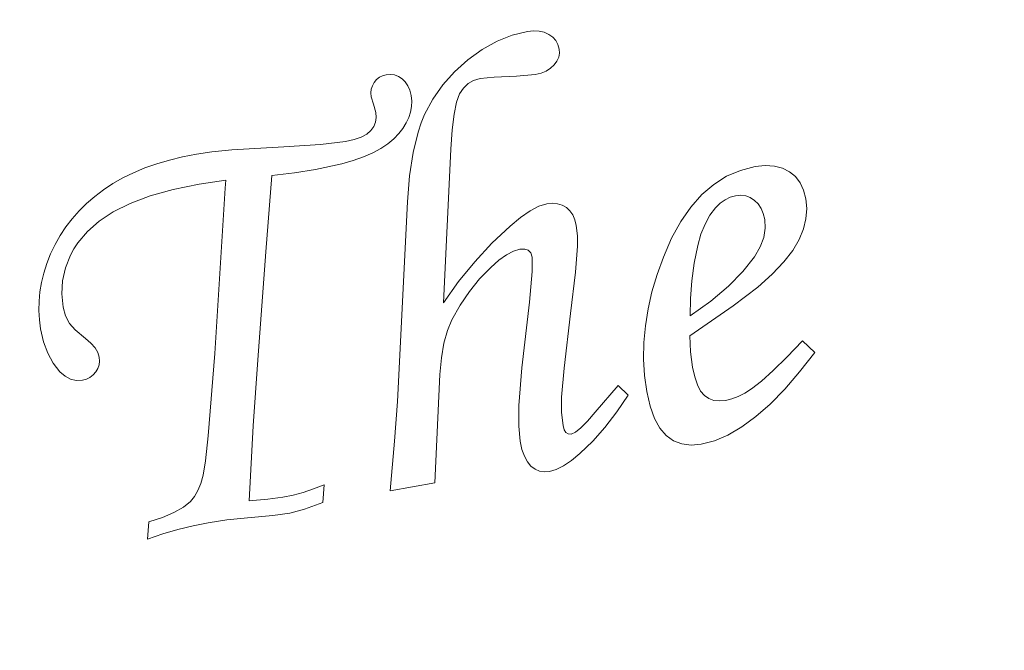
# Model space of a CAD drawing. Header units: millimetres. Extents: x -178 to 178, y -197 to 165.
# Drawn here: x 85.31 to 110.36, y 83.56 to 99.62 of the extents above; entities that cross this region are included whole.
import ezdxf

# ---------------------------------------------------------------- set-up
doc = ezdxf.new("R2010")
doc.units = ezdxf.units.MM
doc.header["$MEASUREMENT"] = 0
doc.layers.add('Calque_par_d_faut', color=7, linetype='Continuous')

msp = doc.modelspace()

# ---------------------------------------------------------------- linework, layer by layer
at = {"layer": 'Calque_par_d_faut', "color": 1, "lineweight": 9}
msp.add_open_spline([(-173.1455, 165.4772), (-174.4725, 165.4763), (-175.7447, 164.9484), (-176.6824, 164.0095), (-176.6824, 164.0095), (-177.6201, 163.0707), (-178.1464, 161.8041), (-178.1455, 160.4772), (-178.1455, 160.4772), (-178.1455, 160.4772), (-178.1455, -24.5228), (-178.1455, -24.5228), (-178.1455, -24.5228), (-178.1447, -25.8498), (-177.6168, -27.122), (-176.6779, -28.0597), (-176.6779, -28.0597), (-175.7391, -28.9974), (-174.4725, -29.5237), (-173.1455, -29.5228), (-173.1455, -29.5228), (-173.1455, -29.5228), (172.4975, -29.5228), (172.4975, -29.5228), (172.4975, -29.5228), (173.8245, -29.522), (175.0967, -28.9941), (176.0344, -28.0552), (176.0344, -28.0552), (176.9721, -27.1163), (177.4984, -25.8498), (177.4975, -24.5228), (177.4975, -24.5228), (177.4975, -24.5228), (177.4975, 71.9694), (177.4975, 71.9694), (177.4975, 71.9694), (177.4975, 71.9694), (177.4975, 79.9694), (177.4975, 79.9694), (177.4975, 79.9694), (177.4975, 79.9694), (177.4975, 160.4772), (177.4975, 160.4772), (177.4975, 160.4772), (177.4967, 161.8041), (176.9688, 163.0763), (176.0299, 164.014), (176.0299, 164.014), (175.0911, 164.9517), (173.8245, 165.478), (172.4975, 165.4772), (172.4975, 165.4772), (172.4975, 165.4772), (-173.1455, 165.4772), (-173.1455, 165.4772), (-173.1455, 165.4772), (-173.1455, 165.4772), (-173.1455, 165.4772), (-173.1455, 165.4772)], degree=3, knots=[0, 0, 0, 0, 0.0625, 0.0625, 0.0625, 0.0625, 0.125, 0.125, 0.125, 0.125, 0.1875, 0.1875, 0.1875, 0.1875, 0.25, 0.25, 0.25, 0.25, 0.3125, 0.3125, 0.3125, 0.3125, 0.375, 0.375, 0.375, 0.375, 0.4375, 0.4375, 0.4375, 0.4375, 0.5, 0.5, 0.5, 0.5, 0.5625, 0.5625, 0.5625, 0.5625, 0.625, 0.625, 0.625, 0.625, 0.6875, 0.6875, 0.6875, 0.6875, 0.75, 0.75, 0.75, 0.75, 0.8125, 0.8125, 0.8125, 0.8125, 0.875, 0.875, 0.875, 0.875, 1, 1, 1, 1], dxfattribs=at)
at = {"layer": 'Calque_par_d_faut', "color": 150, "lineweight": 9}
for points, knots in [([(159.0166, 157.1652), (159.8117, 157.1657), (160.5745, 156.8503), (161.1371, 156.2884), (161.1371, 156.2884), (161.6997, 155.7265), (162.0161, 154.9604), (162.0166, 154.1652), (162.0166, 154.1652), (162.0166, 154.1652), (162.0166, -18.2109), (162.0166, -18.2109), (162.0166, -18.2109), (162.0171, -19.006), (161.7017, -19.7688), (161.1398, -20.3314), (161.1398, -20.3314), (160.5779, -20.894), (159.8117, -21.2104), (159.0166, -21.2109), (159.0166, -21.2109), (159.0166, -21.2109), (38.413, -21.2109), (38.413, -21.2109), (38.413, -21.2109), (37.6179, -21.2114), (36.8551, -20.896), (36.2925, -20.3341), (36.2925, -20.3341), (35.7299, -19.7722), (35.4135, -19.006), (35.413, -18.2109), (35.413, -18.2109), (35.413, -18.2109), (35.413, 154.1652), (35.413, 154.1652), (35.413, 154.1652), (35.4125, 154.9604), (35.7279, 155.7231), (36.2898, 156.2857), (36.2898, 156.2857), (36.8517, 156.8484), (37.6179, 157.1647), (38.413, 157.1652), (38.413, 157.1652), (38.413, 157.1652), (159.0166, 157.1652), (159.0166, 157.1652), (159.0166, 157.1652), (159.0166, 157.1652), (159.0166, 157.1652), (159.0166, 157.1652)], [0, 0, 0, 0, 0.0714286, 0.0714286, 0.0714286, 0.0714286, 0.1428571, 0.1428571, 0.1428571, 0.1428571, 0.2142857, 0.2142857, 0.2142857, 0.2142857, 0.2857143, 0.2857143, 0.2857143, 0.2857143, 0.3571429, 0.3571429, 0.3571429, 0.3571429, 0.4285714, 0.4285714, 0.4285714, 0.4285714, 0.5, 0.5, 0.5, 0.5, 0.5714286, 0.5714286, 0.5714286, 0.5714286, 0.6428571, 0.6428571, 0.6428571, 0.6428571, 0.7142857, 0.7142857, 0.7142857, 0.7142857, 0.7857143, 0.7857143, 0.7857143, 0.7857143, 0.8571429, 0.8571429, 0.8571429, 0.8571429, 1, 1, 1, 1]), ([(137.3051, 67.9772), (137.3051, 89.29), (120.0277, 106.5674), (98.715, 106.5674), (98.715, 106.5674), (77.4022, 106.5674), (60.1247, 89.2901), (60.1247, 67.9773), (60.1247, 67.9773), (60.1246, 46.6645), (77.402, 29.387), (98.7148, 29.3869), (98.7148, 29.3869), (120.0275, 29.3868), (137.305, 46.6642), (137.3051, 67.977), (137.3051, 67.9771), (137.3051, 67.9771), (137.3051, 67.9772)], [0, 0, 0, 0, 0.2, 0.2, 0.2, 0.2, 0.4, 0.4, 0.4, 0.4, 0.6, 0.6, 0.6, 0.6, 1, 1, 1, 1.0002, 1.0002, 1.0002, 1.0002]), ([(135.0663, 67.9772), (135.0663, 88.0535), (118.7912, 104.3286), (98.7149, 104.3286), (98.7149, 104.3286), (78.6385, 104.3287), (62.3634, 88.0536), (62.3634, 67.9773), (62.3634, 67.9773), (62.3633, 47.9009), (78.6383, 31.6258), (98.7147, 31.6257), (98.7147, 31.6257), (118.791, 31.6256), (135.0662, 47.9006), (135.0663, 67.977), (135.0663, 67.9771), (135.0663, 67.9771), (135.0663, 67.9772)], [0, 0, 0, 0, 0.2, 0.2, 0.2, 0.2, 0.4, 0.4, 0.4, 0.4, 0.6, 0.6, 0.6, 0.6, 1, 1, 1, 1.0002, 1.0002, 1.0002, 1.0002]), ([(100.5433, 90.3075), (100.5433, 90.3075), (100.791, 90.0604), (100.791, 90.0604), (100.791, 90.0604), (100.791, 90.0604), (100.5029, 89.6298), (100.5029, 89.6298), (100.5029, 89.6298), (100.5029, 89.6298), (100.203, 89.2383), (100.203, 89.2383), (100.203, 89.2383), (100.203, 89.2383), (99.8913, 88.8861), (99.8913, 88.8861), (99.8913, 88.8861), (99.8913, 88.8861), (99.5678, 88.5729), (99.5678, 88.5729), (99.5678, 88.5729), (99.5678, 88.5729), (99.3514, 88.394), (99.3514, 88.394), (99.3514, 88.394), (99.3514, 88.394), (99.1499, 88.2579), (99.1499, 88.2579), (99.1499, 88.2579), (99.1499, 88.2579), (98.9635, 88.1648), (98.9635, 88.1648), (98.9635, 88.1648), (98.9635, 88.1648), (98.7922, 88.1146), (98.7922, 88.1146), (98.7922, 88.1146), (98.7922, 88.1146), (98.6627, 88.1055), (98.6627, 88.1055), (98.6627, 88.1055), (98.6627, 88.1055), (98.5409, 88.1254), (98.5409, 88.1254), (98.5409, 88.1254), (98.5409, 88.1254), (98.4268, 88.1741), (98.4268, 88.1741), (98.4268, 88.1741), (98.4268, 88.1741), (98.3204, 88.2516), (98.3204, 88.2516), (98.3204, 88.2516), (98.3204, 88.2516), (98.229, 88.3607), (98.229, 88.3607), (98.229, 88.3607), (98.229, 88.3607), (98.1525, 88.5029), (98.1525, 88.5029), (98.1525, 88.5029), (98.1525, 88.5029), (98.0908, 88.6781), (98.0908, 88.6781), (98.0908, 88.6781), (98.0908, 88.6781), (98.0439, 88.8864), (98.0439, 88.8864), (98.0439, 88.8864), (98.0439, 88.8864), (98.0087, 89.2651), (98.0087, 89.2651), (98.0087, 89.2651), (98.0087, 89.2651), (98.0104, 89.7917), (98.0104, 89.7917), (98.0104, 89.7917), (98.0104, 89.7917), (98.0926, 90.7546), (98.0926, 90.7546), (98.0926, 90.7546), (98.0926, 90.7546), (98.2861, 92.4244), (98.2861, 92.4244), (98.2861, 92.4244), (98.2861, 92.4244), (98.3488, 93.2072), (98.3488, 93.2072), (98.3488, 93.2072), (98.3488, 93.2072), (98.351, 93.5748), (98.351, 93.5748), (98.351, 93.5748), (98.351, 93.5748), (98.3156, 93.6785), (98.3156, 93.6785), (98.3156, 93.6785), (98.3156, 93.6785), (98.2522, 93.7459), (98.2522, 93.7459), (98.2522, 93.7459), (98.2522, 93.7459), (98.1608, 93.777), (98.1608, 93.777), (98.1608, 93.777), (98.1608, 93.777), (98.0414, 93.7717), (98.0414, 93.7717), (98.0414, 93.7717), (98.0414, 93.7717), (97.8749, 93.7218), (97.8749, 93.7218), (97.8749, 93.7218), (97.8749, 93.7218), (97.6955, 93.6284), (97.6955, 93.6284), (97.6955, 93.6284), (97.6955, 93.6284), (97.503, 93.4915), (97.503, 93.4915), (97.503, 93.4915), (97.503, 93.4915), (97.2976, 93.3111), (97.2976, 93.3111), (97.2976, 93.3111), (97.2976, 93.3111), (97.0134, 93.0176), (97.0134, 93.0176), (97.0134, 93.0176), (97.0134, 93.0176), (96.7536, 92.697), (96.7536, 92.697), (96.7536, 92.697), (96.7536, 92.697), (96.5182, 92.3493), (96.5182, 92.3493), (96.5182, 92.3493), (96.5182, 92.3493), (96.3072, 91.9745), (96.3072, 91.9745), (96.3072, 91.9745), (96.3072, 91.9745), (96.1938, 91.7032), (96.1938, 91.7032), (96.1938, 91.7032), (96.1938, 91.7032), (96.1051, 91.3813), (96.1051, 91.3813), (96.1051, 91.3813), (96.1051, 91.3813), (96.041, 91.0087), (96.041, 91.0087), (96.041, 91.0087), (96.041, 91.0087), (96.0014, 90.5854), (96.0014, 90.5854), (96.0014, 90.5854), (96.0014, 90.5854), (95.8745, 87.8217), (95.8745, 87.8217), (95.8745, 87.8217), (95.8745, 87.8217), (94.7392, 87.6222), (94.7392, 87.6222), (94.7392, 87.6222), (94.7392, 87.6222), (94.8511, 88.8849), (94.8511, 88.8849), (94.8511, 88.8849), (94.8511, 88.8849), (94.9214, 89.8929), (94.9214, 89.8929), (94.9214, 89.8929), (94.9214, 89.8929), (95.1817, 94.9815), (95.1817, 94.9815), (95.1817, 94.9815), (95.1817, 94.9815), (95.2343, 95.6461), (95.2343, 95.6461), (95.2343, 95.6461), (95.2343, 95.6461), (95.3242, 96.2378), (95.3242, 96.2378), (95.3242, 96.2378), (95.3242, 96.2378), (95.4515, 96.7565), (95.4515, 96.7565), (95.4515, 96.7565), (95.4515, 96.7565), (95.5292, 96.9885), (95.5292, 96.9885), (95.5292, 96.9885), (95.5292, 96.9885), (95.6162, 97.2023), (95.6162, 97.2023), (95.6162, 97.2023), (95.6162, 97.2023), (95.8252, 97.5969), (95.8252, 97.5969), (95.8252, 97.5969), (95.8252, 97.5969), (96.0778, 97.9609), (96.0778, 97.9609), (96.0778, 97.9609), (96.0778, 97.9609), (96.3742, 98.2943), (96.3742, 98.2943), (96.3742, 98.2943), (96.3742, 98.2943), (96.7142, 98.5971), (96.7142, 98.5971), (96.7142, 98.5971), (96.7142, 98.5971), (97.0827, 98.8611), (97.0827, 98.8611), (97.0827, 98.8611), (97.0827, 98.8611), (97.4579, 99.0695), (97.4579, 99.0695), (97.4579, 99.0695), (97.4579, 99.0695), (97.8401, 99.2221), (97.8401, 99.2221), (97.8401, 99.2221), (97.8401, 99.2221), (98.2291, 99.3189), (98.2291, 99.3189), (98.2291, 99.3189), (98.2291, 99.3189), (98.3861, 99.3357), (98.3861, 99.3357), (98.3861, 99.3357), (98.3861, 99.3357), (98.5298, 99.3285), (98.5298, 99.3285), (98.5298, 99.3285), (98.5298, 99.3285), (98.6599, 99.2974), (98.6599, 99.2974), (98.6599, 99.2974), (98.6599, 99.2974), (98.7767, 99.2423), (98.7767, 99.2423), (98.7767, 99.2423), (98.7767, 99.2423), (98.8751, 99.1713), (98.8751, 99.1713), (98.8751, 99.1713), (98.8751, 99.1713), (98.9517, 99.0846), (98.9517, 99.0846), (98.9517, 99.0846), (98.9517, 99.0846), (99.0065, 98.9823), (99.0065, 98.9823), (99.0065, 98.9823), (99.0065, 98.9823), (99.0395, 98.8643), (99.0395, 98.8643), (99.0395, 98.8643), (99.0395, 98.8643), (99.0451, 98.7622), (99.0451, 98.7622), (99.0451, 98.7622), (99.0451, 98.7622), (99.026, 98.6617), (99.026, 98.6617), (99.026, 98.6617), (99.026, 98.6617), (98.982, 98.5626), (98.982, 98.5626), (98.982, 98.5626), (98.982, 98.5626), (98.9132, 98.4651), (98.9132, 98.4651), (98.9132, 98.4651), (98.9132, 98.4651), (98.8216, 98.3803), (98.8216, 98.3803), (98.8216, 98.3803), (98.8216, 98.3803), (98.7105, 98.3117), (98.7105, 98.3117), (98.7105, 98.3117), (98.7105, 98.3117), (98.5798, 98.2592), (98.5798, 98.2592), (98.5798, 98.2592), (98.5798, 98.2592), (98.4295, 98.223), (98.4295, 98.223), (98.4295, 98.223), (98.4295, 98.223), (97.9504, 98.1781), (97.9504, 98.1781), (97.9504, 98.1781), (97.9504, 98.1781), (97.383, 98.1549), (97.383, 98.1549), (97.383, 98.1549), (97.383, 98.1549), (97.0263, 98.1178), (97.0263, 98.1178), (97.0263, 98.1178), (97.0263, 98.1178), (96.8623, 98.0703), (96.8623, 98.0703), (96.8623, 98.0703), (96.8623, 98.0703), (96.7209, 97.9895), (96.7209, 97.9895), (96.7209, 97.9895), (96.7209, 97.9895), (96.602, 97.8753), (96.602, 97.8753), (96.602, 97.8753), (96.602, 97.8753), (96.5057, 97.7278), (96.5057, 97.7278), (96.5057, 97.7278), (96.5057, 97.7278), (96.4274, 97.5196), (96.4274, 97.5196), (96.4274, 97.5196), (96.4274, 97.5196), (96.3639, 97.2159), (96.3639, 97.2159), (96.3639, 97.2159), (96.3639, 97.2159), (96.3153, 96.8165), (96.3153, 96.8165), (96.3153, 96.8165), (96.3153, 96.8165), (96.2815, 96.3216), (96.2815, 96.3216), (96.2815, 96.3216), (96.2815, 96.3216), (96.0961, 92.4119), (96.0961, 92.4119), (96.0961, 92.4119), (96.0961, 92.4119), (96.4787, 92.9491), (96.4787, 92.9491), (96.4787, 92.9491), (96.4787, 92.9491), (96.8886, 93.4537), (96.8886, 93.4537), (96.8886, 93.4537), (96.8886, 93.4537), (97.3253, 93.9253), (97.3253, 93.9253), (97.3253, 93.9253), (97.3253, 93.9253), (97.7882, 94.3635), (97.7882, 94.3635), (97.7882, 94.3635), (97.7882, 94.3635), (98.0555, 94.5857), (98.0555, 94.5857), (98.0555, 94.5857), (98.0555, 94.5857), (98.3008, 94.754), (98.3008, 94.754), (98.3008, 94.754), (98.3008, 94.754), (98.5242, 94.8684), (98.5242, 94.8684), (98.5242, 94.8684), (98.5242, 94.8684), (98.7257, 94.9288), (98.7257, 94.9288), (98.7257, 94.9288), (98.7257, 94.9288), (98.8681, 94.9426), (98.8681, 94.9426), (98.8681, 94.9426), (98.8681, 94.9426), (98.9982, 94.9316), (98.9982, 94.9316), (98.9982, 94.9316), (98.9982, 94.9316), (99.1159, 94.8958), (99.1159, 94.8958), (99.1159, 94.8958), (99.1159, 94.8958), (99.2213, 94.8353), (99.2213, 94.8353), (99.2213, 94.8353), (99.2213, 94.8353), (99.3115, 94.752), (99.3115, 94.752), (99.3115, 94.752), (99.3115, 94.752), (99.3838, 94.6478), (99.3838, 94.6478), (99.3838, 94.6478), (99.3838, 94.6478), (99.4382, 94.5229), (99.4382, 94.5229), (99.4382, 94.5229), (99.4382, 94.5229), (99.4746, 94.3771), (99.4746, 94.3771), (99.4746, 94.3771), (99.4746, 94.3771), (99.5049, 94.1153), (99.5049, 94.1153), (99.5049, 94.1153), (99.5049, 94.1153), (99.5047, 93.8482), (99.5047, 93.8482), (99.5047, 93.8482), (99.5047, 93.8482), (99.4502, 93.1867), (99.4502, 93.1867), (99.4502, 93.1867), (99.4502, 93.1867), (99.3265, 92.136), (99.3265, 92.136), (99.3265, 92.136), (99.3265, 92.136), (99.1645, 90.7446), (99.1645, 90.7446), (99.1645, 90.7446), (99.1645, 90.7446), (99.096, 90.006), (99.096, 90.006), (99.096, 90.006), (99.096, 90.006), (99.0991, 89.6197), (99.0991, 89.6197), (99.0991, 89.6197), (99.0991, 89.6197), (99.1367, 89.2827), (99.1367, 89.2827), (99.1367, 89.2827), (99.1367, 89.2827), (99.165, 89.1777), (99.165, 89.1777), (99.165, 89.1777), (99.165, 89.1777), (99.207, 89.1065), (99.207, 89.1065), (99.207, 89.1065), (99.207, 89.1065), (99.2703, 89.0705), (99.2703, 89.0705), (99.2703, 89.0705), (99.2703, 89.0705), (99.3472, 89.0683), (99.3472, 89.0683), (99.3472, 89.0683), (99.3472, 89.0683), (99.4539, 89.115), (99.4539, 89.115), (99.4539, 89.115), (99.4539, 89.115), (99.591, 89.2231), (99.591, 89.2231), (99.591, 89.2231), (99.591, 89.2231), (99.7586, 89.3924), (99.7586, 89.3924), (99.7586, 89.3924), (99.7586, 89.3924), (99.9567, 89.6231), (99.9567, 89.6231), (99.9567, 89.6231), (99.9567, 89.6231), (100.5433, 90.3075), (100.5433, 90.3075), (100.5433, 90.3075), (100.5433, 90.3075), (100.5433, 90.3075), (100.5433, 90.3075)], [0, 0, 0, 0, 0.0083333, 0.0083333, 0.0083333, 0.0083333, 0.0166667, 0.0166667, 0.0166667, 0.0166667, 0.025, 0.025, 0.025, 0.025, 0.0333333, 0.0333333, 0.0333333, 0.0333333, 0.0416667, 0.0416667, 0.0416667, 0.0416667, 0.05, 0.05, 0.05, 0.05, 0.0583333, 0.0583333, 0.0583333, 0.0583333, 0.0666667, 0.0666667, 0.0666667, 0.0666667, 0.075, 0.075, 0.075, 0.075, 0.0833333, 0.0833333, 0.0833333, 0.0833333, 0.0916667, 0.0916667, 0.0916667, 0.0916667, 0.1, 0.1, 0.1, 0.1, 0.1083333, 0.1083333, 0.1083333, 0.1083333, 0.1166667, 0.1166667, 0.1166667, 0.1166667, 0.125, 0.125, 0.125, 0.125, 0.1333333, 0.1333333, 0.1333333, 0.1333333, 0.1416667, 0.1416667, 0.1416667, 0.1416667, 0.15, 0.15, 0.15, 0.15, 0.1583333, 0.1583333, 0.1583333, 0.1583333, 0.1666667, 0.1666667, 0.1666667, 0.1666667, 0.175, 0.175, 0.175, 0.175, 0.1833333, 0.1833333, 0.1833333, 0.1833333, 0.1916667, 0.1916667, 0.1916667, 0.1916667, 0.2, 0.2, 0.2, 0.2, 0.2083333, 0.2083333, 0.2083333, 0.2083333, 0.2166667, 0.2166667, 0.2166667, 0.2166667, 0.225, 0.225, 0.225, 0.225, 0.2333333, 0.2333333, 0.2333333, 0.2333333, 0.2416667, 0.2416667, 0.2416667, 0.2416667, 0.25, 0.25, 0.25, 0.25, 0.2583333, 0.2583333, 0.2583333, 0.2583333, 0.2666667, 0.2666667, 0.2666667, 0.2666667, 0.275, 0.275, 0.275, 0.275, 0.2833333, 0.2833333, 0.2833333, 0.2833333, 0.2916667, 0.2916667, 0.2916667, 0.2916667, 0.3, 0.3, 0.3, 0.3, 0.3083333, 0.3083333, 0.3083333, 0.3083333, 0.3166667, 0.3166667, 0.3166667, 0.3166667, 0.325, 0.325, 0.325, 0.325, 0.3333333, 0.3333333, 0.3333333, 0.3333333, 0.3416667, 0.3416667, 0.3416667, 0.3416667, 0.35, 0.35, 0.35, 0.35, 0.3583333, 0.3583333, 0.3583333, 0.3583333, 0.3666667, 0.3666667, 0.3666667, 0.3666667, 0.375, 0.375, 0.375, 0.375, 0.3833333, 0.3833333, 0.3833333, 0.3833333, 0.3916667, 0.3916667, 0.3916667, 0.3916667, 0.4, 0.4, 0.4, 0.4, 0.4083333, 0.4083333, 0.4083333, 0.4083333, 0.4166667, 0.4166667, 0.4166667, 0.4166667, 0.425, 0.425, 0.425, 0.425, 0.4333333, 0.4333333, 0.4333333, 0.4333333, 0.4416667, 0.4416667, 0.4416667, 0.4416667, 0.45, 0.45, 0.45, 0.45, 0.4583333, 0.4583333, 0.4583333, 0.4583333, 0.4666667, 0.4666667, 0.4666667, 0.4666667, 0.475, 0.475, 0.475, 0.475, 0.4833333, 0.4833333, 0.4833333, 0.4833333, 0.4916667, 0.4916667, 0.4916667, 0.4916667, 0.5, 0.5, 0.5, 0.5, 0.5083333, 0.5083333, 0.5083333, 0.5083333, 0.5166667, 0.5166667, 0.5166667, 0.5166667, 0.525, 0.525, 0.525, 0.525, 0.5333333, 0.5333333, 0.5333333, 0.5333333, 0.5416667, 0.5416667, 0.5416667, 0.5416667, 0.55, 0.55, 0.55, 0.55, 0.5583333, 0.5583333, 0.5583333, 0.5583333, 0.5666667, 0.5666667, 0.5666667, 0.5666667, 0.575, 0.575, 0.575, 0.575, 0.5833333, 0.5833333, 0.5833333, 0.5833333, 0.5916667, 0.5916667, 0.5916667, 0.5916667, 0.6, 0.6, 0.6, 0.6, 0.6083333, 0.6083333, 0.6083333, 0.6083333, 0.6166667, 0.6166667, 0.6166667, 0.6166667, 0.625, 0.625, 0.625, 0.625, 0.6333333, 0.6333333, 0.6333333, 0.6333333, 0.6416667, 0.6416667, 0.6416667, 0.6416667, 0.65, 0.65, 0.65, 0.65, 0.6583333, 0.6583333, 0.6583333, 0.6583333, 0.6666667, 0.6666667, 0.6666667, 0.6666667, 0.675, 0.675, 0.675, 0.675, 0.6833333, 0.6833333, 0.6833333, 0.6833333, 0.6916667, 0.6916667, 0.6916667, 0.6916667, 0.7, 0.7, 0.7, 0.7, 0.7083333, 0.7083333, 0.7083333, 0.7083333, 0.7166667, 0.7166667, 0.7166667, 0.7166667, 0.725, 0.725, 0.725, 0.725, 0.7333333, 0.7333333, 0.7333333, 0.7333333, 0.7416667, 0.7416667, 0.7416667, 0.7416667, 0.75, 0.75, 0.75, 0.75, 0.7583333, 0.7583333, 0.7583333, 0.7583333, 0.7666667, 0.7666667, 0.7666667, 0.7666667, 0.775, 0.775, 0.775, 0.775, 0.7833333, 0.7833333, 0.7833333, 0.7833333, 0.7916667, 0.7916667, 0.7916667, 0.7916667, 0.8, 0.8, 0.8, 0.8, 0.8083333, 0.8083333, 0.8083333, 0.8083333, 0.8166667, 0.8166667, 0.8166667, 0.8166667, 0.825, 0.825, 0.825, 0.825, 0.8333333, 0.8333333, 0.8333333, 0.8333333, 0.8416667, 0.8416667, 0.8416667, 0.8416667, 0.85, 0.85, 0.85, 0.85, 0.8583333, 0.8583333, 0.8583333, 0.8583333, 0.8666667, 0.8666667, 0.8666667, 0.8666667, 0.875, 0.875, 0.875, 0.875, 0.8833333, 0.8833333, 0.8833333, 0.8833333, 0.8916667, 0.8916667, 0.8916667, 0.8916667, 0.9, 0.9, 0.9, 0.9, 0.9083333, 0.9083333, 0.9083333, 0.9083333, 0.9166667, 0.9166667, 0.9166667, 0.9166667, 0.925, 0.925, 0.925, 0.925, 0.9333333, 0.9333333, 0.9333333, 0.9333333, 0.9416667, 0.9416667, 0.9416667, 0.9416667, 0.95, 0.95, 0.95, 0.95, 0.9583333, 0.9583333, 0.9583333, 0.9583333, 0.9666667, 0.9666667, 0.9666667, 0.9666667, 0.975, 0.975, 0.975, 0.975, 0.9833333, 0.9833333, 0.9833333, 0.9833333, 1, 1, 1, 1]), ([(93.0551, 87.7739), (93.0551, 87.7739), (93.0247, 87.3209), (93.0247, 87.3209), (93.0247, 87.3209), (93.0247, 87.3209), (92.5617, 87.1511), (92.5617, 87.1511), (92.5617, 87.1511), (92.5617, 87.1511), (92.1838, 87.0552), (92.1838, 87.0552), (92.1838, 87.0552), (92.1838, 87.0552), (91.756, 86.9977), (91.756, 86.9977), (91.756, 86.9977), (91.756, 86.9977), (91.1126, 86.9377), (91.1126, 86.9377), (91.1126, 86.9377), (91.1126, 86.9377), (90.579, 86.8792), (90.579, 86.8792), (90.579, 86.8792), (90.579, 86.8792), (90.1064, 86.808), (90.1064, 86.808), (90.1064, 86.808), (90.1064, 86.808), (89.7241, 86.7319), (89.7241, 86.7319), (89.7241, 86.7319), (89.7241, 86.7319), (89.3391, 86.6377), (89.3391, 86.6377), (89.3391, 86.6377), (89.3391, 86.6377), (88.9513, 86.5254), (88.9513, 86.5254), (88.9513, 86.5254), (88.9513, 86.5254), (88.5609, 86.3949), (88.5609, 86.3949), (88.5609, 86.3949), (88.5609, 86.3949), (88.5939, 86.8328), (88.5939, 86.8328), (88.5939, 86.8328), (88.5939, 86.8328), (88.944, 86.9444), (88.944, 86.9444), (88.944, 86.9444), (88.944, 86.9444), (89.238, 87.0677), (89.238, 87.0677), (89.238, 87.0677), (89.238, 87.0677), (89.4759, 87.2028), (89.4759, 87.2028), (89.4759, 87.2028), (89.4759, 87.2028), (89.6578, 87.3496), (89.6578, 87.3496), (89.6578, 87.3496), (89.6578, 87.3496), (89.7606, 87.4738), (89.7606, 87.4738), (89.7606, 87.4738), (89.7606, 87.4738), (89.8486, 87.6267), (89.8486, 87.6267), (89.8486, 87.6267), (89.8486, 87.6267), (89.9218, 87.8084), (89.9218, 87.8084), (89.9218, 87.8084), (89.9218, 87.8084), (89.98, 88.019), (89.98, 88.019), (89.98, 88.019), (89.98, 88.019), (90.0389, 88.3848), (90.0389, 88.3848), (90.0389, 88.3848), (90.0389, 88.3848), (90.1079, 89.0233), (90.1079, 89.0233), (90.1079, 89.0233), (90.1079, 89.0233), (90.2757, 91.1187), (90.2757, 91.1187), (90.2757, 91.1187), (90.2757, 91.1187), (90.5413, 95.3285), (90.5413, 95.3285), (90.5413, 95.3285), (90.5413, 95.3285), (90.5611, 95.5283), (90.5611, 95.5283), (90.5611, 95.5283), (90.5611, 95.5283), (89.879, 95.432), (89.879, 95.432), (89.879, 95.432), (89.879, 95.432), (89.2138, 95.295), (89.2138, 95.295), (89.2138, 95.295), (89.2138, 95.295), (88.6278, 95.1316), (88.6278, 95.1316), (88.6278, 95.1316), (88.6278, 95.1316), (88.1211, 94.9419), (88.1211, 94.9419), (88.1211, 94.9419), (88.1211, 94.9419), (87.6937, 94.7259), (87.6937, 94.7259), (87.6937, 94.7259), (87.6937, 94.7259), (87.3373, 94.4885), (87.3373, 94.4885), (87.3373, 94.4885), (87.3373, 94.4885), (87.0374, 94.2257), (87.0374, 94.2257), (87.0374, 94.2257), (87.0374, 94.2257), (86.7939, 93.9374), (86.7939, 93.9374), (86.7939, 93.9374), (86.7939, 93.9374), (86.6934, 93.7838), (86.6934, 93.7838), (86.6934, 93.7838), (86.6934, 93.7838), (86.607, 93.6237), (86.607, 93.6237), (86.607, 93.6237), (86.607, 93.6237), (86.4789, 93.2968), (86.4789, 93.2968), (86.4789, 93.2968), (86.4789, 93.2968), (86.4042, 92.9676), (86.4042, 92.9676), (86.4042, 92.9676), (86.4042, 92.9676), (86.383, 92.6359), (86.383, 92.6359), (86.383, 92.6359), (86.383, 92.6359), (86.4152, 92.3018), (86.4152, 92.3018), (86.4152, 92.3018), (86.4152, 92.3018), (86.476, 92.0788), (86.476, 92.0788), (86.476, 92.0788), (86.476, 92.0788), (86.5753, 91.8822), (86.5753, 91.8822), (86.5753, 91.8822), (86.5753, 91.8822), (86.7211, 91.7233), (86.7211, 91.7233), (86.7211, 91.7233), (86.7211, 91.7233), (86.9883, 91.4992), (86.9883, 91.4992), (86.9883, 91.4992), (86.9883, 91.4992), (87.1259, 91.381), (87.1259, 91.381), (87.1259, 91.381), (87.1259, 91.381), (87.2301, 91.2629), (87.2301, 91.2629), (87.2301, 91.2629), (87.2301, 91.2629), (87.301, 91.1447), (87.301, 91.1447), (87.301, 91.1447), (87.301, 91.1447), (87.3384, 91.0266), (87.3384, 91.0266), (87.3384, 91.0266), (87.3384, 91.0266), (87.3463, 90.9259), (87.3463, 90.9259), (87.3463, 90.9259), (87.3463, 90.9259), (87.3338, 90.8294), (87.3338, 90.8294), (87.3338, 90.8294), (87.3338, 90.8294), (87.3009, 90.7372), (87.3009, 90.7372), (87.3009, 90.7372), (87.3009, 90.7372), (87.2476, 90.6493), (87.2476, 90.6493), (87.2476, 90.6493), (87.2476, 90.6493), (87.1787, 90.5719), (87.1787, 90.5719), (87.1787, 90.5719), (87.1787, 90.5719), (87.0991, 90.5113), (87.0991, 90.5113), (87.0991, 90.5113), (87.0991, 90.5113), (87.0086, 90.4674), (87.0086, 90.4674), (87.0086, 90.4674), (87.0086, 90.4674), (86.9073, 90.4403), (86.9073, 90.4403), (86.9073, 90.4403), (86.9073, 90.4403), (86.7516, 90.4325), (86.7516, 90.4325), (86.7516, 90.4325), (86.7516, 90.4325), (86.6044, 90.4656), (86.6044, 90.4656), (86.6044, 90.4656), (86.6044, 90.4656), (86.4657, 90.5394), (86.4657, 90.5394), (86.4657, 90.5394), (86.4657, 90.5394), (86.3356, 90.654), (86.3356, 90.654), (86.3356, 90.654), (86.3356, 90.654), (86.1668, 90.8717), (86.1668, 90.8717), (86.1668, 90.8717), (86.1668, 90.8717), (86.0287, 91.1263), (86.0287, 91.1263), (86.0287, 91.1263), (86.0287, 91.1263), (85.9216, 91.4178), (85.9216, 91.4178), (85.9216, 91.4178), (85.9216, 91.4178), (85.8452, 91.746), (85.8452, 91.746), (85.8452, 91.746), (85.8452, 91.746), (85.8134, 91.9792), (85.8134, 91.9792), (85.8134, 91.9792), (85.8134, 91.9792), (85.7998, 92.2138), (85.7998, 92.2138), (85.7998, 92.2138), (85.7998, 92.2138), (85.8044, 92.4499), (85.8044, 92.4499), (85.8044, 92.4499), (85.8044, 92.4499), (85.827, 92.6874), (85.827, 92.6874), (85.827, 92.6874), (85.827, 92.6874), (85.8679, 92.9264), (85.8679, 92.9264), (85.8679, 92.9264), (85.8679, 92.9264), (85.9269, 93.1669), (85.9269, 93.1669), (85.9269, 93.1669), (85.9269, 93.1669), (86.004, 93.4089), (86.004, 93.4089), (86.004, 93.4089), (86.004, 93.4089), (86.0993, 93.6523), (86.0993, 93.6523), (86.0993, 93.6523), (86.0993, 93.6523), (86.2133, 93.8918), (86.2133, 93.8918), (86.2133, 93.8918), (86.2133, 93.8918), (86.3429, 94.1213), (86.3429, 94.1213), (86.3429, 94.1213), (86.3429, 94.1213), (86.4879, 94.3407), (86.4879, 94.3407), (86.4879, 94.3407), (86.4879, 94.3407), (86.6485, 94.5501), (86.6485, 94.5501), (86.6485, 94.5501), (86.6485, 94.5501), (86.8245, 94.7494), (86.8245, 94.7494), (86.8245, 94.7494), (86.8245, 94.7494), (87.0161, 94.9387), (87.0161, 94.9387), (87.0161, 94.9387), (87.0161, 94.9387), (87.2232, 95.1179), (87.2232, 95.1179), (87.2232, 95.1179), (87.2232, 95.1179), (87.4458, 95.2872), (87.4458, 95.2872), (87.4458, 95.2872), (87.4458, 95.2872), (87.6843, 95.4451), (87.6843, 95.4451), (87.6843, 95.4451), (87.6843, 95.4451), (87.9389, 95.5903), (87.9389, 95.5903), (87.9389, 95.5903), (87.9389, 95.5903), (88.2098, 95.723), (88.2098, 95.723), (88.2098, 95.723), (88.2098, 95.723), (88.4969, 95.843), (88.4969, 95.843), (88.4969, 95.843), (88.4969, 95.843), (88.8002, 95.9505), (88.8002, 95.9505), (88.8002, 95.9505), (88.8002, 95.9505), (89.1197, 96.0453), (89.1197, 96.0453), (89.1197, 96.0453), (89.1197, 96.0453), (89.4554, 96.1275), (89.4554, 96.1275), (89.4554, 96.1275), (89.4554, 96.1275), (89.8073, 96.1971), (89.8073, 96.1971), (89.8073, 96.1971), (89.8073, 96.1971), (90.2033, 96.2539), (90.2033, 96.2539), (90.2033, 96.2539), (90.2033, 96.2539), (90.7056, 96.3039), (90.7056, 96.3039), (90.7056, 96.3039), (90.7056, 96.3039), (92.029, 96.3833), (92.029, 96.3833), (92.029, 96.3833), (92.029, 96.3833), (92.9671, 96.4421), (92.9671, 96.4421), (92.9671, 96.4421), (92.9671, 96.4421), (93.5999, 96.518), (93.5999, 96.518), (93.5999, 96.518), (93.5999, 96.518), (93.8205, 96.5671), (93.8205, 96.5671), (93.8205, 96.5671), (93.8205, 96.5671), (94.0024, 96.63), (94.0024, 96.63), (94.0024, 96.63), (94.0024, 96.63), (94.1455, 96.7067), (94.1455, 96.7067), (94.1455, 96.7067), (94.1455, 96.7067), (94.2499, 96.7972), (94.2499, 96.7972), (94.2499, 96.7972), (94.2499, 96.7972), (94.3213, 96.8991), (94.3213, 96.8991), (94.3213, 96.8991), (94.3213, 96.8991), (94.3657, 97.01), (94.3657, 97.01), (94.3657, 97.01), (94.3657, 97.01), (94.3829, 97.1299), (94.3829, 97.1299), (94.3829, 97.1299), (94.3829, 97.1299), (94.373, 97.2587), (94.373, 97.2587), (94.373, 97.2587), (94.373, 97.2587), (94.3127, 97.468), (94.3127, 97.468), (94.3127, 97.468), (94.3127, 97.468), (94.2563, 97.6545), (94.2563, 97.6545), (94.2563, 97.6545), (94.2563, 97.6545), (94.2476, 97.7546), (94.2476, 97.7546), (94.2476, 97.7546), (94.2476, 97.7546), (94.2575, 97.8491), (94.2575, 97.8491), (94.2575, 97.8491), (94.2575, 97.8491), (94.286, 97.9381), (94.286, 97.9381), (94.286, 97.9381), (94.286, 97.9381), (94.3332, 98.0215), (94.3332, 98.0215), (94.3332, 98.0215), (94.3332, 98.0215), (94.3946, 98.0942), (94.3946, 98.0942), (94.3946, 98.0942), (94.3946, 98.0942), (94.4656, 98.1508), (94.4656, 98.1508), (94.4656, 98.1508), (94.4656, 98.1508), (94.5463, 98.1915), (94.5463, 98.1915), (94.5463, 98.1915), (94.5463, 98.1915), (94.6367, 98.2162), (94.6367, 98.2162), (94.6367, 98.2162), (94.6367, 98.2162), (94.7476, 98.2249), (94.7476, 98.2249), (94.7476, 98.2249), (94.7476, 98.2249), (94.8517, 98.2108), (94.8517, 98.2108), (94.8517, 98.2108), (94.8517, 98.2108), (94.9491, 98.1739), (94.9491, 98.1739), (94.9491, 98.1739), (94.9491, 98.1739), (95.0396, 98.1142), (95.0396, 98.1142), (95.0396, 98.1142), (95.0396, 98.1142), (95.1222, 98.035), (95.1222, 98.035), (95.1222, 98.035), (95.1222, 98.035), (95.1883, 97.9381), (95.1883, 97.9381), (95.1883, 97.9381), (95.1883, 97.9381), (95.2379, 97.8236), (95.2379, 97.8236), (95.2379, 97.8236), (95.2379, 97.8236), (95.271, 97.6915), (95.271, 97.6915), (95.271, 97.6915), (95.271, 97.6915), (95.2863, 97.5475), (95.2863, 97.5475), (95.2863, 97.5475), (95.2863, 97.5475), (95.2815, 97.4051), (95.2815, 97.4051), (95.2815, 97.4051), (95.2815, 97.4051), (95.2566, 97.2644), (95.2566, 97.2644), (95.2566, 97.2644), (95.2566, 97.2644), (95.2114, 97.1253), (95.2114, 97.1253), (95.2114, 97.1253), (95.2114, 97.1253), (95.1461, 96.9877), (95.1461, 96.9877), (95.1461, 96.9877), (95.1461, 96.9877), (95.0607, 96.8518), (95.0607, 96.8518), (95.0607, 96.8518), (95.0607, 96.8518), (94.955, 96.7175), (94.955, 96.7175), (94.955, 96.7175), (94.955, 96.7175), (94.8292, 96.5848), (94.8292, 96.5848), (94.8292, 96.5848), (94.8292, 96.5848), (94.6792, 96.4572), (94.6792, 96.4572), (94.6792, 96.4572), (94.6792, 96.4572), (94.5009, 96.3381), (94.5009, 96.3381), (94.5009, 96.3381), (94.5009, 96.3381), (94.2944, 96.2276), (94.2944, 96.2276), (94.2944, 96.2276), (94.2944, 96.2276), (94.0596, 96.1255), (94.0596, 96.1255), (94.0596, 96.1255), (94.0596, 96.1255), (93.7966, 96.0321), (93.7966, 96.0321), (93.7966, 96.0321), (93.7966, 96.0321), (93.5053, 95.9471), (93.5053, 95.9471), (93.5053, 95.9471), (93.5053, 95.9471), (92.838, 95.8028), (92.838, 95.8028), (92.838, 95.8028), (92.838, 95.8028), (92.3007, 95.7202), (92.3007, 95.7202), (92.3007, 95.7202), (92.3007, 95.7202), (91.7251, 95.6544), (91.7251, 95.6544), (91.7251, 95.6544), (91.7251, 95.6544), (91.5718, 93.7108), (91.5718, 93.7108), (91.5718, 93.7108), (91.5718, 93.7108), (91.374, 90.9582), (91.374, 90.9582), (91.374, 90.9582), (91.374, 90.9582), (91.2519, 89.2794), (91.2519, 89.2794), (91.2519, 89.2794), (91.2519, 89.2794), (91.1546, 87.3692), (91.1546, 87.3692), (91.1546, 87.3692), (91.1546, 87.3692), (91.6294, 87.4055), (91.6294, 87.4055), (91.6294, 87.4055), (91.6294, 87.4055), (92.0111, 87.4569), (92.0111, 87.4569), (92.0111, 87.4569), (92.0111, 87.4569), (92.2678, 87.5104), (92.2678, 87.5104), (92.2678, 87.5104), (92.2678, 87.5104), (92.5274, 87.581), (92.5274, 87.581), (92.5274, 87.581), (92.5274, 87.581), (92.7898, 87.6689), (92.7898, 87.6689), (92.7898, 87.6689), (92.7898, 87.6689), (93.0551, 87.7739), (93.0551, 87.7739), (93.0551, 87.7739), (93.0551, 87.7739), (93.0551, 87.7739), (93.0551, 87.7739)], [0, 0, 0, 0, 0.0068027, 0.0068027, 0.0068027, 0.0068027, 0.0136054, 0.0136054, 0.0136054, 0.0136054, 0.0204082, 0.0204082, 0.0204082, 0.0204082, 0.0272109, 0.0272109, 0.0272109, 0.0272109, 0.0340136, 0.0340136, 0.0340136, 0.0340136, 0.0408163, 0.0408163, 0.0408163, 0.0408163, 0.047619, 0.047619, 0.047619, 0.047619, 0.0544218, 0.0544218, 0.0544218, 0.0544218, 0.0612245, 0.0612245, 0.0612245, 0.0612245, 0.0680272, 0.0680272, 0.0680272, 0.0680272, 0.0748299, 0.0748299, 0.0748299, 0.0748299, 0.0816327, 0.0816327, 0.0816327, 0.0816327, 0.0884354, 0.0884354, 0.0884354, 0.0884354, 0.0952381, 0.0952381, 0.0952381, 0.0952381, 0.1020408, 0.1020408, 0.1020408, 0.1020408, 0.1088435, 0.1088435, 0.1088435, 0.1088435, 0.1156463, 0.1156463, 0.1156463, 0.1156463, 0.122449, 0.122449, 0.122449, 0.122449, 0.1292517, 0.1292517, 0.1292517, 0.1292517, 0.1360544, 0.1360544, 0.1360544, 0.1360544, 0.1428571, 0.1428571, 0.1428571, 0.1428571, 0.1496599, 0.1496599, 0.1496599, 0.1496599, 0.1564626, 0.1564626, 0.1564626, 0.1564626, 0.1632653, 0.1632653, 0.1632653, 0.1632653, 0.170068, 0.170068, 0.170068, 0.170068, 0.1768707, 0.1768707, 0.1768707, 0.1768707, 0.1836735, 0.1836735, 0.1836735, 0.1836735, 0.1904762, 0.1904762, 0.1904762, 0.1904762, 0.1972789, 0.1972789, 0.1972789, 0.1972789, 0.2040816, 0.2040816, 0.2040816, 0.2040816, 0.2108844, 0.2108844, 0.2108844, 0.2108844, 0.2176871, 0.2176871, 0.2176871, 0.2176871, 0.2244898, 0.2244898, 0.2244898, 0.2244898, 0.2312925, 0.2312925, 0.2312925, 0.2312925, 0.2380952, 0.2380952, 0.2380952, 0.2380952, 0.244898, 0.244898, 0.244898, 0.244898, 0.2517007, 0.2517007, 0.2517007, 0.2517007, 0.2585034, 0.2585034, 0.2585034, 0.2585034, 0.2653061, 0.2653061, 0.2653061, 0.2653061, 0.2721088, 0.2721088, 0.2721088, 0.2721088, 0.2789116, 0.2789116, 0.2789116, 0.2789116, 0.2857143, 0.2857143, 0.2857143, 0.2857143, 0.292517, 0.292517, 0.292517, 0.292517, 0.2993197, 0.2993197, 0.2993197, 0.2993197, 0.3061224, 0.3061224, 0.3061224, 0.3061224, 0.3129252, 0.3129252, 0.3129252, 0.3129252, 0.3197279, 0.3197279, 0.3197279, 0.3197279, 0.3265306, 0.3265306, 0.3265306, 0.3265306, 0.3333333, 0.3333333, 0.3333333, 0.3333333, 0.3401361, 0.3401361, 0.3401361, 0.3401361, 0.3469388, 0.3469388, 0.3469388, 0.3469388, 0.3537415, 0.3537415, 0.3537415, 0.3537415, 0.3605442, 0.3605442, 0.3605442, 0.3605442, 0.3673469, 0.3673469, 0.3673469, 0.3673469, 0.3741497, 0.3741497, 0.3741497, 0.3741497, 0.3809524, 0.3809524, 0.3809524, 0.3809524, 0.3877551, 0.3877551, 0.3877551, 0.3877551, 0.3945578, 0.3945578, 0.3945578, 0.3945578, 0.4013605, 0.4013605, 0.4013605, 0.4013605, 0.4081633, 0.4081633, 0.4081633, 0.4081633, 0.414966, 0.414966, 0.414966, 0.414966, 0.4217687, 0.4217687, 0.4217687, 0.4217687, 0.4285714, 0.4285714, 0.4285714, 0.4285714, 0.4353741, 0.4353741, 0.4353741, 0.4353741, 0.4421769, 0.4421769, 0.4421769, 0.4421769, 0.4489796, 0.4489796, 0.4489796, 0.4489796, 0.4557823, 0.4557823, 0.4557823, 0.4557823, 0.462585, 0.462585, 0.462585, 0.462585, 0.4693878, 0.4693878, 0.4693878, 0.4693878, 0.4761905, 0.4761905, 0.4761905, 0.4761905, 0.4829932, 0.4829932, 0.4829932, 0.4829932, 0.4897959, 0.4897959, 0.4897959, 0.4897959, 0.4965986, 0.4965986, 0.4965986, 0.4965986, 0.5034014, 0.5034014, 0.5034014, 0.5034014, 0.5102041, 0.5102041, 0.5102041, 0.5102041, 0.5170068, 0.5170068, 0.5170068, 0.5170068, 0.5238095, 0.5238095, 0.5238095, 0.5238095, 0.5306122, 0.5306122, 0.5306122, 0.5306122, 0.537415, 0.537415, 0.537415, 0.537415, 0.5442177, 0.5442177, 0.5442177, 0.5442177, 0.5510204, 0.5510204, 0.5510204, 0.5510204, 0.5578231, 0.5578231, 0.5578231, 0.5578231, 0.5646259, 0.5646259, 0.5646259, 0.5646259, 0.5714286, 0.5714286, 0.5714286, 0.5714286, 0.5782313, 0.5782313, 0.5782313, 0.5782313, 0.585034, 0.585034, 0.585034, 0.585034, 0.5918367, 0.5918367, 0.5918367, 0.5918367, 0.5986395, 0.5986395, 0.5986395, 0.5986395, 0.6054422, 0.6054422, 0.6054422, 0.6054422, 0.6122449, 0.6122449, 0.6122449, 0.6122449, 0.6190476, 0.6190476, 0.6190476, 0.6190476, 0.6258503, 0.6258503, 0.6258503, 0.6258503, 0.6326531, 0.6326531, 0.6326531, 0.6326531, 0.6394558, 0.6394558, 0.6394558, 0.6394558, 0.6462585, 0.6462585, 0.6462585, 0.6462585, 0.6530612, 0.6530612, 0.6530612, 0.6530612, 0.6598639, 0.6598639, 0.6598639, 0.6598639, 0.6666667, 0.6666667, 0.6666667, 0.6666667, 0.6734694, 0.6734694, 0.6734694, 0.6734694, 0.6802721, 0.6802721, 0.6802721, 0.6802721, 0.6870748, 0.6870748, 0.6870748, 0.6870748, 0.6938776, 0.6938776, 0.6938776, 0.6938776, 0.7006803, 0.7006803, 0.7006803, 0.7006803, 0.707483, 0.707483, 0.707483, 0.707483, 0.7142857, 0.7142857, 0.7142857, 0.7142857, 0.7210884, 0.7210884, 0.7210884, 0.7210884, 0.7278912, 0.7278912, 0.7278912, 0.7278912, 0.7346939, 0.7346939, 0.7346939, 0.7346939, 0.7414966, 0.7414966, 0.7414966, 0.7414966, 0.7482993, 0.7482993, 0.7482993, 0.7482993, 0.755102, 0.755102, 0.755102, 0.755102, 0.7619048, 0.7619048, 0.7619048, 0.7619048, 0.7687075, 0.7687075, 0.7687075, 0.7687075, 0.7755102, 0.7755102, 0.7755102, 0.7755102, 0.7823129, 0.7823129, 0.7823129, 0.7823129, 0.7891156, 0.7891156, 0.7891156, 0.7891156, 0.7959184, 0.7959184, 0.7959184, 0.7959184, 0.8027211, 0.8027211, 0.8027211, 0.8027211, 0.8095238, 0.8095238, 0.8095238, 0.8095238, 0.8163265, 0.8163265, 0.8163265, 0.8163265, 0.8231293, 0.8231293, 0.8231293, 0.8231293, 0.829932, 0.829932, 0.829932, 0.829932, 0.8367347, 0.8367347, 0.8367347, 0.8367347, 0.8435374, 0.8435374, 0.8435374, 0.8435374, 0.8503401, 0.8503401, 0.8503401, 0.8503401, 0.8571429, 0.8571429, 0.8571429, 0.8571429, 0.8639456, 0.8639456, 0.8639456, 0.8639456, 0.8707483, 0.8707483, 0.8707483, 0.8707483, 0.877551, 0.877551, 0.877551, 0.877551, 0.8843537, 0.8843537, 0.8843537, 0.8843537, 0.8911565, 0.8911565, 0.8911565, 0.8911565, 0.8979592, 0.8979592, 0.8979592, 0.8979592, 0.9047619, 0.9047619, 0.9047619, 0.9047619, 0.9115646, 0.9115646, 0.9115646, 0.9115646, 0.9183673, 0.9183673, 0.9183673, 0.9183673, 0.9251701, 0.9251701, 0.9251701, 0.9251701, 0.9319728, 0.9319728, 0.9319728, 0.9319728, 0.9387755, 0.9387755, 0.9387755, 0.9387755, 0.9455782, 0.9455782, 0.9455782, 0.9455782, 0.952381, 0.952381, 0.952381, 0.952381, 0.9591837, 0.9591837, 0.9591837, 0.9591837, 0.9659864, 0.9659864, 0.9659864, 0.9659864, 0.9727891, 0.9727891, 0.9727891, 0.9727891, 0.9795918, 0.9795918, 0.9795918, 0.9795918, 0.9863946, 0.9863946, 0.9863946, 0.9863946, 1, 1, 1, 1]), ([(105.2305, 91.4376), (105.2305, 91.4376), (105.5409, 91.1466), (105.5409, 91.1466), (105.5409, 91.1466), (105.5409, 91.1466), (105.1556, 90.6499), (105.1556, 90.6499), (105.1556, 90.6499), (105.1556, 90.6499), (104.7773, 90.2117), (104.7773, 90.2117), (104.7773, 90.2117), (104.7773, 90.2117), (104.4059, 89.8318), (104.4059, 89.8318), (104.4059, 89.8318), (104.4059, 89.8318), (104.0414, 89.5104), (104.0414, 89.5104), (104.0414, 89.5104), (104.0414, 89.5104), (103.6839, 89.2474), (103.6839, 89.2474), (103.6839, 89.2474), (103.6839, 89.2474), (103.3332, 89.0427), (103.3332, 89.0427), (103.3332, 89.0427), (103.3332, 89.0427), (102.9895, 88.8965), (102.9895, 88.8965), (102.9895, 88.8965), (102.9895, 88.8965), (102.6527, 88.8088), (102.6527, 88.8088), (102.6527, 88.8088), (102.6527, 88.8088), (102.3939, 88.7868), (102.3939, 88.7868), (102.3939, 88.7868), (102.3939, 88.7868), (102.1585, 88.8162), (102.1585, 88.8162), (102.1585, 88.8162), (102.1585, 88.8162), (101.9465, 88.8967), (101.9465, 88.8967), (101.9465, 88.8967), (101.9465, 88.8967), (101.7578, 89.0285), (101.7578, 89.0285), (101.7578, 89.0285), (101.7578, 89.0285), (101.5975, 89.2173), (101.5975, 89.2173), (101.5975, 89.2173), (101.5975, 89.2173), (101.4627, 89.4676), (101.4627, 89.4676), (101.4627, 89.4676), (101.4627, 89.4676), (101.3534, 89.7793), (101.3534, 89.7793), (101.3534, 89.7793), (101.3534, 89.7793), (101.2697, 90.1524), (101.2697, 90.1524), (101.2697, 90.1524), (101.2697, 90.1524), (101.2136, 90.5625), (101.2136, 90.5625), (101.2136, 90.5625), (101.2136, 90.5625), (101.1885, 90.9776), (101.1885, 90.9776), (101.1885, 90.9776), (101.1885, 90.9776), (101.1944, 91.3977), (101.1944, 91.3977), (101.1944, 91.3977), (101.1944, 91.3977), (101.2314, 91.8227), (101.2314, 91.8227), (101.2314, 91.8227), (101.2314, 91.8227), (101.2994, 92.2527), (101.2994, 92.2527), (101.2994, 92.2527), (101.2994, 92.2527), (101.3985, 92.6876), (101.3985, 92.6876), (101.3985, 92.6876), (101.3985, 92.6876), (101.5286, 93.1276), (101.5286, 93.1276), (101.5286, 93.1276), (101.5286, 93.1276), (101.6898, 93.5724), (101.6898, 93.5724), (101.6898, 93.5724), (101.6898, 93.5724), (101.899, 94.0529), (101.899, 94.0529), (101.899, 94.0529), (101.899, 94.0529), (102.1319, 94.4784), (102.1319, 94.4784), (102.1319, 94.4784), (102.1319, 94.4784), (102.3885, 94.8488), (102.3885, 94.8488), (102.3885, 94.8488), (102.3885, 94.8488), (102.6687, 95.1643), (102.6687, 95.1643), (102.6687, 95.1643), (102.6687, 95.1643), (102.9726, 95.4248), (102.9726, 95.4248), (102.9726, 95.4248), (102.9726, 95.4248), (103.3002, 95.6302), (103.3002, 95.6302), (103.3002, 95.6302), (103.3002, 95.6302), (103.6514, 95.7807), (103.6514, 95.7807), (103.6514, 95.7807), (103.6514, 95.7807), (104.0263, 95.8761), (104.0263, 95.8761), (104.0263, 95.8761), (104.0263, 95.8761), (104.2836, 95.9037), (104.2836, 95.9037), (104.2836, 95.9037), (104.2836, 95.9037), (104.5145, 95.8913), (104.5145, 95.8913), (104.5145, 95.8913), (104.5145, 95.8913), (104.7191, 95.8389), (104.7191, 95.8389), (104.7191, 95.8389), (104.7191, 95.8389), (104.8974, 95.7465), (104.8974, 95.7465), (104.8974, 95.7465), (104.8974, 95.7465), (105.0498, 95.6225), (105.0498, 95.6225), (105.0498, 95.6225), (105.0498, 95.6225), (105.1705, 95.4665), (105.1705, 95.4665), (105.1705, 95.4665), (105.1705, 95.4665), (105.2595, 95.2784), (105.2595, 95.2784), (105.2595, 95.2784), (105.2595, 95.2784), (105.3168, 95.0582), (105.3168, 95.0582), (105.3168, 95.0582), (105.3168, 95.0582), (105.3388, 94.8078), (105.3388, 94.8078), (105.3388, 94.8078), (105.3388, 94.8078), (105.3175, 94.5517), (105.3175, 94.5517), (105.3175, 94.5517), (105.3175, 94.5517), (105.253, 94.29), (105.253, 94.29), (105.253, 94.29), (105.253, 94.29), (105.1454, 94.0227), (105.1454, 94.0227), (105.1454, 94.0227), (105.1454, 94.0227), (104.9827, 93.7442), (104.9827, 93.7442), (104.9827, 93.7442), (104.9827, 93.7442), (104.7533, 93.4491), (104.7533, 93.4491), (104.7533, 93.4491), (104.7533, 93.4491), (104.4571, 93.1373), (104.4571, 93.1373), (104.4571, 93.1373), (104.4571, 93.1373), (104.094, 92.8089), (104.094, 92.8089), (104.094, 92.8089), (104.094, 92.8089), (103.4626, 92.3346), (103.4626, 92.3346), (103.4626, 92.3346), (103.4626, 92.3346), (102.3637, 91.5701), (102.3637, 91.5701), (102.3637, 91.5701), (102.3637, 91.5701), (102.3829, 91.1591), (102.3829, 91.1591), (102.3829, 91.1591), (102.3829, 91.1591), (102.4331, 90.7732), (102.4331, 90.7732), (102.4331, 90.7732), (102.4331, 90.7732), (102.4875, 90.525), (102.4875, 90.525), (102.4875, 90.525), (102.4875, 90.525), (102.5557, 90.3215), (102.5557, 90.3215), (102.5557, 90.3215), (102.5557, 90.3215), (102.6376, 90.1626), (102.6376, 90.1626), (102.6376, 90.1626), (102.6376, 90.1626), (102.7333, 90.0483), (102.7333, 90.0483), (102.7333, 90.0483), (102.7333, 90.0483), (102.8469, 89.972), (102.8469, 89.972), (102.8469, 89.972), (102.8469, 89.972), (102.9748, 89.9258), (102.9748, 89.9258), (102.9748, 89.9258), (102.9748, 89.9258), (103.117, 89.9096), (103.117, 89.9096), (103.117, 89.9096), (103.117, 89.9096), (103.2737, 89.9233), (103.2737, 89.9233), (103.2737, 89.9233), (103.2737, 89.9233), (103.4318, 89.9624), (103.4318, 89.9624), (103.4318, 89.9624), (103.4318, 89.9624), (103.5936, 90.0247), (103.5936, 90.0247), (103.5936, 90.0247), (103.5936, 90.0247), (103.7593, 90.1103), (103.7593, 90.1103), (103.7593, 90.1103), (103.7593, 90.1103), (103.9287, 90.2191), (103.9287, 90.2191), (103.9287, 90.2191), (103.9287, 90.2191), (104.183, 90.417), (104.183, 90.417), (104.183, 90.417), (104.183, 90.417), (104.4848, 90.686), (104.4848, 90.686), (104.4848, 90.686), (104.4848, 90.686), (104.834, 91.0263), (104.834, 91.0263), (104.834, 91.0263), (104.834, 91.0263), (105.2305, 91.4376), (105.2305, 91.4376), (105.2305, 91.4376), (105.2305, 91.4376), (105.2305, 91.4376), (105.2305, 91.4376)], [0, 0, 0, 0, 0.0140845, 0.0140845, 0.0140845, 0.0140845, 0.028169, 0.028169, 0.028169, 0.028169, 0.0422535, 0.0422535, 0.0422535, 0.0422535, 0.056338, 0.056338, 0.056338, 0.056338, 0.0704225, 0.0704225, 0.0704225, 0.0704225, 0.084507, 0.084507, 0.084507, 0.084507, 0.0985915, 0.0985915, 0.0985915, 0.0985915, 0.1126761, 0.1126761, 0.1126761, 0.1126761, 0.1267606, 0.1267606, 0.1267606, 0.1267606, 0.1408451, 0.1408451, 0.1408451, 0.1408451, 0.1549296, 0.1549296, 0.1549296, 0.1549296, 0.1690141, 0.1690141, 0.1690141, 0.1690141, 0.1830986, 0.1830986, 0.1830986, 0.1830986, 0.1971831, 0.1971831, 0.1971831, 0.1971831, 0.2112676, 0.2112676, 0.2112676, 0.2112676, 0.2253521, 0.2253521, 0.2253521, 0.2253521, 0.2394366, 0.2394366, 0.2394366, 0.2394366, 0.2535211, 0.2535211, 0.2535211, 0.2535211, 0.2676056, 0.2676056, 0.2676056, 0.2676056, 0.2816901, 0.2816901, 0.2816901, 0.2816901, 0.2957746, 0.2957746, 0.2957746, 0.2957746, 0.3098592, 0.3098592, 0.3098592, 0.3098592, 0.3239437, 0.3239437, 0.3239437, 0.3239437, 0.3380282, 0.3380282, 0.3380282, 0.3380282, 0.3521127, 0.3521127, 0.3521127, 0.3521127, 0.3661972, 0.3661972, 0.3661972, 0.3661972, 0.3802817, 0.3802817, 0.3802817, 0.3802817, 0.3943662, 0.3943662, 0.3943662, 0.3943662, 0.4084507, 0.4084507, 0.4084507, 0.4084507, 0.4225352, 0.4225352, 0.4225352, 0.4225352, 0.4366197, 0.4366197, 0.4366197, 0.4366197, 0.4507042, 0.4507042, 0.4507042, 0.4507042, 0.4647887, 0.4647887, 0.4647887, 0.4647887, 0.4788732, 0.4788732, 0.4788732, 0.4788732, 0.4929577, 0.4929577, 0.4929577, 0.4929577, 0.5070423, 0.5070423, 0.5070423, 0.5070423, 0.5211268, 0.5211268, 0.5211268, 0.5211268, 0.5352113, 0.5352113, 0.5352113, 0.5352113, 0.5492958, 0.5492958, 0.5492958, 0.5492958, 0.5633803, 0.5633803, 0.5633803, 0.5633803, 0.5774648, 0.5774648, 0.5774648, 0.5774648, 0.5915493, 0.5915493, 0.5915493, 0.5915493, 0.6056338, 0.6056338, 0.6056338, 0.6056338, 0.6197183, 0.6197183, 0.6197183, 0.6197183, 0.6338028, 0.6338028, 0.6338028, 0.6338028, 0.6478873, 0.6478873, 0.6478873, 0.6478873, 0.6619718, 0.6619718, 0.6619718, 0.6619718, 0.6760563, 0.6760563, 0.6760563, 0.6760563, 0.6901408, 0.6901408, 0.6901408, 0.6901408, 0.7042254, 0.7042254, 0.7042254, 0.7042254, 0.7183099, 0.7183099, 0.7183099, 0.7183099, 0.7323944, 0.7323944, 0.7323944, 0.7323944, 0.7464789, 0.7464789, 0.7464789, 0.7464789, 0.7605634, 0.7605634, 0.7605634, 0.7605634, 0.7746479, 0.7746479, 0.7746479, 0.7746479, 0.7887324, 0.7887324, 0.7887324, 0.7887324, 0.8028169, 0.8028169, 0.8028169, 0.8028169, 0.8169014, 0.8169014, 0.8169014, 0.8169014, 0.8309859, 0.8309859, 0.8309859, 0.8309859, 0.8450704, 0.8450704, 0.8450704, 0.8450704, 0.8591549, 0.8591549, 0.8591549, 0.8591549, 0.8732394, 0.8732394, 0.8732394, 0.8732394, 0.8873239, 0.8873239, 0.8873239, 0.8873239, 0.9014085, 0.9014085, 0.9014085, 0.9014085, 0.915493, 0.915493, 0.915493, 0.915493, 0.9295775, 0.9295775, 0.9295775, 0.9295775, 0.943662, 0.943662, 0.943662, 0.943662, 0.9577465, 0.9577465, 0.9577465, 0.9577465, 0.971831, 0.971831, 0.971831, 0.971831, 1, 1, 1, 1]), ([(102.3695, 92.0738), (102.3695, 92.0738), (102.8956, 92.4544), (102.8956, 92.4544), (102.8956, 92.4544), (102.8956, 92.4544), (103.3437, 92.8322), (103.3437, 92.8322), (103.3437, 92.8322), (103.3437, 92.8322), (103.7138, 93.207), (103.7138, 93.207), (103.7138, 93.207), (103.7138, 93.207), (104.0058, 93.5789), (104.0058, 93.5789), (104.0058, 93.5789), (104.0058, 93.5789), (104.1504, 93.8316), (104.1504, 93.8316), (104.1504, 93.8316), (104.1504, 93.8316), (104.2428, 94.0742), (104.2428, 94.0742), (104.2428, 94.0742), (104.2428, 94.0742), (104.283, 94.3066), (104.283, 94.3066), (104.283, 94.3066), (104.283, 94.3066), (104.2709, 94.5288), (104.2709, 94.5288), (104.2709, 94.5288), (104.2709, 94.5288), (104.2327, 94.6821), (104.2327, 94.6821), (104.2327, 94.6821), (104.2327, 94.6821), (104.1755, 94.8145), (104.1755, 94.8145), (104.1755, 94.8145), (104.1755, 94.8145), (104.0995, 94.9258), (104.0995, 94.9258), (104.0995, 94.9258), (104.0995, 94.9258), (104.0046, 95.0161), (104.0046, 95.0161), (104.0046, 95.0161), (104.0046, 95.0161), (103.8989, 95.0869), (103.8989, 95.0869), (103.8989, 95.0869), (103.8989, 95.0869), (103.7842, 95.1306), (103.7842, 95.1306), (103.7842, 95.1306), (103.7842, 95.1306), (103.6605, 95.1471), (103.6605, 95.1471), (103.6605, 95.1471), (103.6605, 95.1471), (103.5278, 95.1366), (103.5278, 95.1366), (103.5278, 95.1366), (103.5278, 95.1366), (103.3902, 95.0986), (103.3902, 95.0986), (103.3902, 95.0986), (103.3902, 95.0986), (103.2591, 95.0344), (103.2591, 95.0344), (103.2591, 95.0344), (103.2591, 95.0344), (103.1346, 94.9438), (103.1346, 94.9438), (103.1346, 94.9438), (103.1346, 94.9438), (103.0167, 94.8268), (103.0167, 94.8268), (103.0167, 94.8268), (103.0167, 94.8268), (102.8728, 94.6375), (102.8728, 94.6375), (102.8728, 94.6375), (102.8728, 94.6375), (102.7495, 94.4146), (102.7495, 94.4146), (102.7495, 94.4146), (102.7495, 94.4146), (102.6468, 94.1579), (102.6468, 94.1579), (102.6468, 94.1579), (102.6468, 94.1579), (102.5648, 93.8676), (102.5648, 93.8676), (102.5648, 93.8676), (102.5648, 93.8676), (102.4764, 93.4181), (102.4764, 93.4181), (102.4764, 93.4181), (102.4764, 93.4181), (102.4143, 92.9693), (102.4143, 92.9693), (102.4143, 92.9693), (102.4143, 92.9693), (102.3787, 92.5212), (102.3787, 92.5212), (102.3787, 92.5212), (102.3787, 92.5212), (102.3695, 92.0738), (102.3695, 92.0738), (102.3695, 92.0738), (102.3695, 92.0738), (102.3695, 92.0738), (102.3695, 92.0738)], [0, 0, 0, 0, 0.0333333, 0.0333333, 0.0333333, 0.0333333, 0.0666667, 0.0666667, 0.0666667, 0.0666667, 0.1, 0.1, 0.1, 0.1, 0.1333333, 0.1333333, 0.1333333, 0.1333333, 0.1666667, 0.1666667, 0.1666667, 0.1666667, 0.2, 0.2, 0.2, 0.2, 0.2333333, 0.2333333, 0.2333333, 0.2333333, 0.2666667, 0.2666667, 0.2666667, 0.2666667, 0.3, 0.3, 0.3, 0.3, 0.3333333, 0.3333333, 0.3333333, 0.3333333, 0.3666667, 0.3666667, 0.3666667, 0.3666667, 0.4, 0.4, 0.4, 0.4, 0.4333333, 0.4333333, 0.4333333, 0.4333333, 0.4666667, 0.4666667, 0.4666667, 0.4666667, 0.5, 0.5, 0.5, 0.5, 0.5333333, 0.5333333, 0.5333333, 0.5333333, 0.5666667, 0.5666667, 0.5666667, 0.5666667, 0.6, 0.6, 0.6, 0.6, 0.6333333, 0.6333333, 0.6333333, 0.6333333, 0.6666667, 0.6666667, 0.6666667, 0.6666667, 0.7, 0.7, 0.7, 0.7, 0.7333333, 0.7333333, 0.7333333, 0.7333333, 0.7666667, 0.7666667, 0.7666667, 0.7666667, 0.8, 0.8, 0.8, 0.8, 0.8333333, 0.8333333, 0.8333333, 0.8333333, 0.8666667, 0.8666667, 0.8666667, 0.8666667, 0.9, 0.9, 0.9, 0.9, 0.9333333, 0.9333333, 0.9333333, 0.9333333, 1, 1, 1, 1])]:
    msp.add_open_spline(points, degree=3, knots=knots, dxfattribs=at)

doc.saveas('drawing.dxf')
